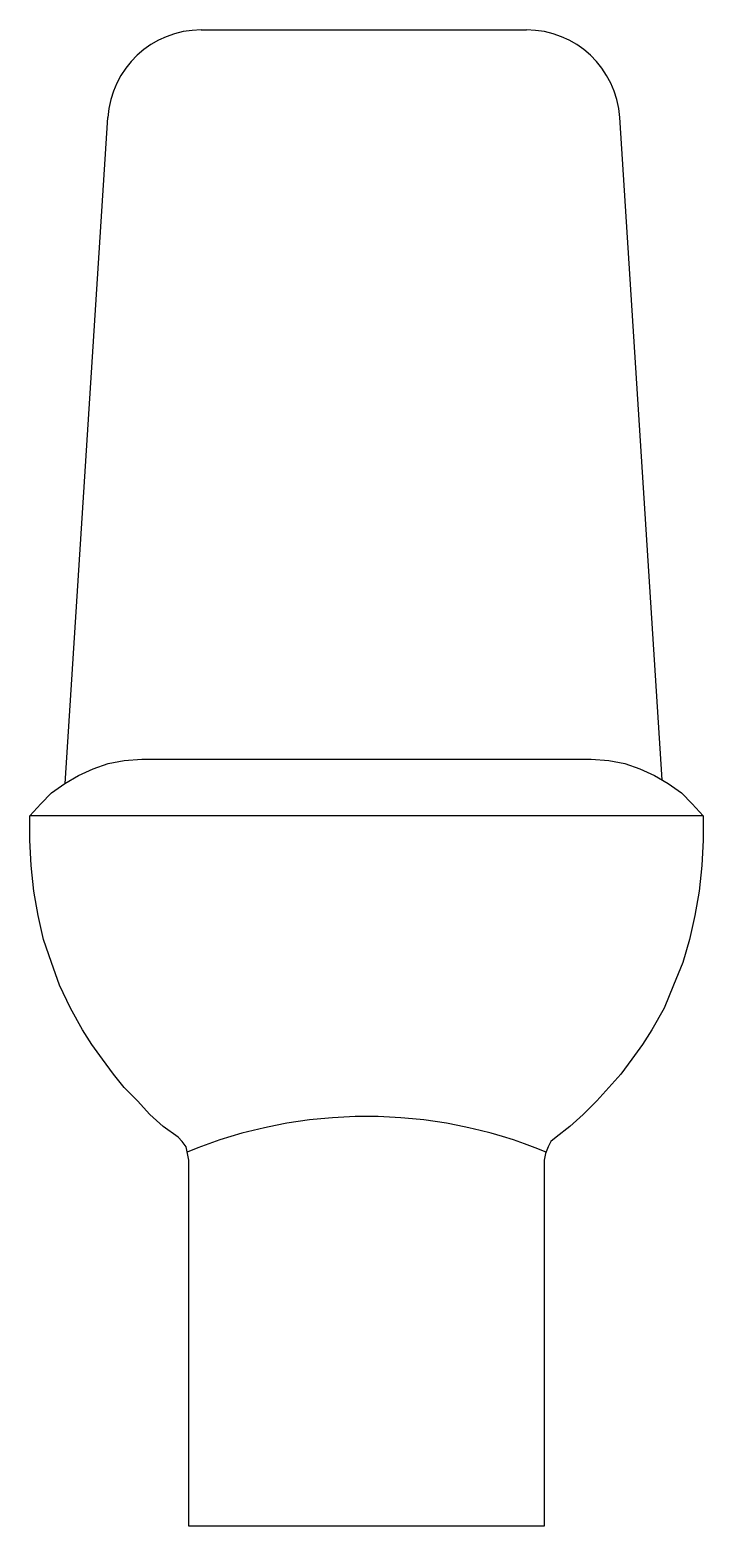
# Model space of a CAD drawing. Extents: x -856.22 to -855.86, y 506.34 to 507.14.
import ezdxf

# ---------------------------------------------------------------- set-up
doc = ezdxf.new("R2010")
doc.units = 0
doc.header["$LTSCALE"] = 50
doc.header["$MEASUREMENT"] = 0
doc.layers.add('A-PECAS', color=2, linetype='CONTINUOUS')

msp = doc.modelspace()

# ---------------------------------------------------------------- linework, layer by layer
at = {"layer": 'A-PECAS'}
for p, q in [((-856.12819, 507.13982), (-855.95446, 507.13982)), ((-856.20088, 506.73695), (-856.17809, 507.09301)), ((-855.88189, 506.73875), (-855.90456, 507.09301))]:
    msp.add_line(p, q, dxfattribs=at)
msp.add_lwpolyline([(-855.91977, 506.74982), (-855.91977, 506.74982), (-855.91042, 506.7491), (-855.90178, 506.74766), (-855.89387, 506.74478), (-855.88596, 506.74119), (-855.87877, 506.73687), (-855.87157, 506.73184), (-855.86582, 506.72608), (-855.86006, 506.71961), (-855.86006, 506.70666), (-855.86006, 506.70666), (-855.86078, 506.69299), (-855.86222, 506.67933), (-855.86438, 506.66638), (-855.86726, 506.65343), (-855.87085, 506.6412), (-855.87589, 506.62898), (-855.88092, 506.61675), (-855.8874, 506.60524), (-855.8874, 506.60524), (-855.89243, 506.59733), (-855.89819, 506.58942), (-855.90394, 506.5815), (-855.91042, 506.57431), (-855.91689, 506.56712), (-855.92408, 506.55992), (-855.93127, 506.55345), (-855.93847, 506.5477), (-855.93847, 506.5477), (-855.94135, 506.54554), (-855.94278, 506.54266), (-855.94422, 506.53906), (-855.94494, 506.53547), (-855.94494, 506.53547), (-855.94494, 506.46282), (-855.94494, 506.40024), (-855.94494, 506.35636), (-855.94494, 506.33982), (-856.13484, 506.33982), (-856.13484, 506.33982), (-856.13484, 506.35636), (-856.13484, 506.40024), (-856.13484, 506.46282), (-856.13484, 506.53547), (-856.13484, 506.53547), (-856.13556, 506.53906), (-856.13627, 506.54266), (-856.13843, 506.54554), (-856.14059, 506.5477), (-856.14059, 506.5477), (-856.1485, 506.55345), (-856.1557, 506.55992), (-856.16217, 506.56712), (-856.16936, 506.57431), (-856.17512, 506.5815), (-856.18087, 506.58942), (-856.18663, 506.59733), (-856.19166, 506.60524), (-856.19166, 506.60524), (-856.19813, 506.61675), (-856.20389, 506.62898), (-856.2082, 506.6412), (-856.21252, 506.65343), (-856.2154, 506.66638), (-856.21756, 506.67933), (-856.21899, 506.69299), (-856.21971, 506.70666), (-856.21971, 506.71961), (-856.21971, 506.71961), (-856.21396, 506.72608), (-856.2082, 506.73184), (-856.20101, 506.73687), (-856.19382, 506.74119), (-856.18591, 506.74478), (-856.17799, 506.74766), (-856.16936, 506.7491), (-856.16001, 506.74982), (-855.91977, 506.74982)], dxfattribs=at)
at = {"layer": 'A-PECAS', "color": 1}
msp.add_lwpolyline([(-855.86006, 506.71961), (-856.21971, 506.71961)], dxfattribs=at)
at = {"layer": 'A-PECAS'}
for centre, start, end in [((-856.12819, 507.08982), 90, 176.33821), ((-855.95446, 507.08982), 3.66179, 90)]:
    msp.add_arc(centre, 0.05, start, end, dxfattribs=at)
at = {"layer": 'A-PECAS', "color": 1}
msp.add_arc((-856.03981, 506.30782), 0.25103, 67.54268, 112.45732, dxfattribs=at)

doc.saveas('drawing.dxf')
